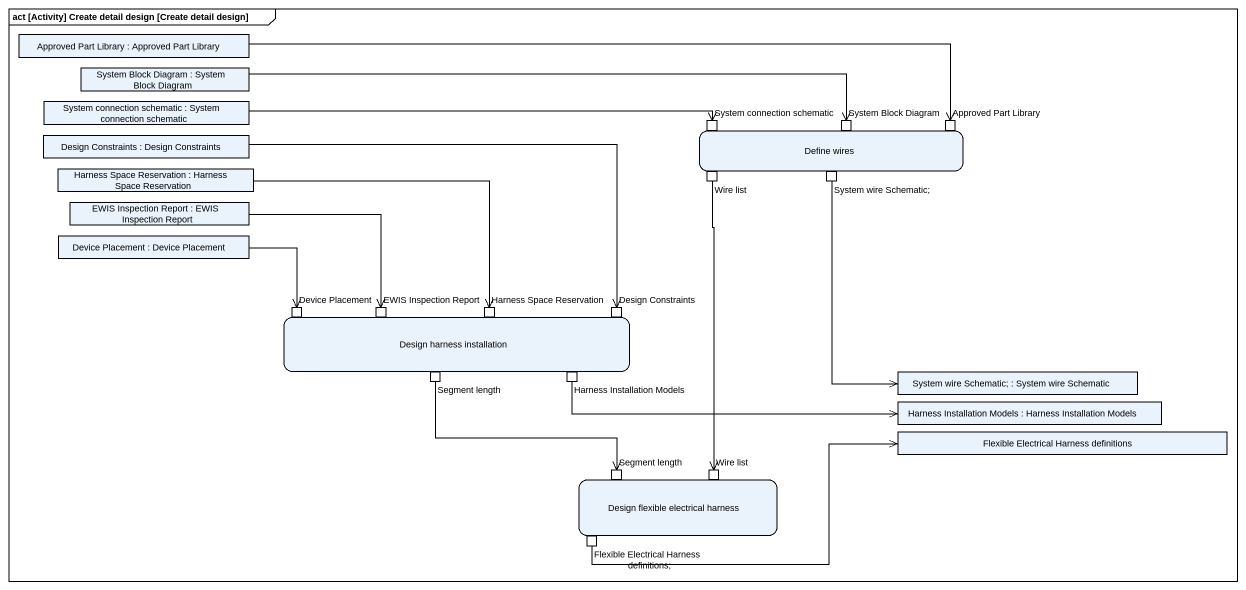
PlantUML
@startuml
mainframe act [Activity] Create detail design [Create detail design]
hide empty description
state "Approved Part Library : Approved Part Library" as Approved_Part_Library <<object>>
state "System Block Diagram : System Block Diagram" as System_Block_Diagram <<object>>
state "Design Constraints : Design Constraints" as Design_Constraints <<object>>
state "System connection schematic : System connection schematic" as System_connection_schematic <<object>>
state "Define wires" as Define_wires {
  state "System connection schematic" as System_connection_schematic_2 <<inputPin>>
  state "System Block Diagram" as System_Block_Diagram_2 <<inputPin>>
  state "Approved Part Library" as Approved_Part_Library_2 <<inputPin>>
  state "Wire list" as Wire_list <<outputPin>>
  state "System wire Schematic;" as System_wire_Schematic <<outputPin>>
}
state "Harness Space Reservation : Harness Space Reservation" as Harness_Space_Reservation <<object>>
state "EWIS Inspection Report : EWIS Inspection Report" as EWIS_Inspection_Report <<object>>
state "Device Placement : Device Placement" as Device_Placement <<object>>
state "Design harness installation" as Design_harness_installation {
  state "Device Placement" as Device_Placement_2 <<inputPin>>
  state "EWIS Inspection Report" as EWIS_Inspection_Report_2 <<inputPin>>
  state "Harness Space Reservation" as Harness_Space_Reservation_2 <<inputPin>>
  state "Design Constraints" as Design_Constraints_2 <<inputPin>>
  state "Segment length" as Segment_length <<outputPin>>
  state "Harness Installation Models" as Harness_Installation_Models <<outputPin>>
}
state "System wire Schematic; : System wire Schematic" as System_wire_Schematic_2 <<object>>
state "Harness Installation Models : Harness Installation Models" as Harness_Installation_Models_2 <<object>>
state "Flexible Electrical Harness definitions" as Flexible_Electrical_Harness <<object>>
state "Design flexible electrical harness" as Design_flexible_electrical {
  state "Segment length" as Segment_length_2 <<inputPin>>
  state "Wire list" as Wire_list_2 <<inputPin>>
  state "Flexible Electrical Harness definitions;" as Flexible_Electrical_Harness_2 <<outputPin>>
}
Approved_Part_Library -right-> Approved_Part_Library_2
System_Block_Diagram -right-> System_Block_Diagram_2
Design_Constraints -right-> Design_Constraints_2
System_connection_schematic -right-> System_connection_schematic_2
Harness_Space_Reservation -right-> Harness_Space_Reservation_2
Wire_list --> Wire_list_2
System_wire_Schematic --> System_wire_Schematic_2
EWIS_Inspection_Report -right-> EWIS_Inspection_Report_2
Device_Placement -right-> Device_Placement_2
Segment_length -right-> Segment_length_2
Harness_Installation_Models -right-> Harness_Installation_Models_2
Flexible_Electrical_Harness_2 -right-> Flexible_Electrical_Harness
@enduml
